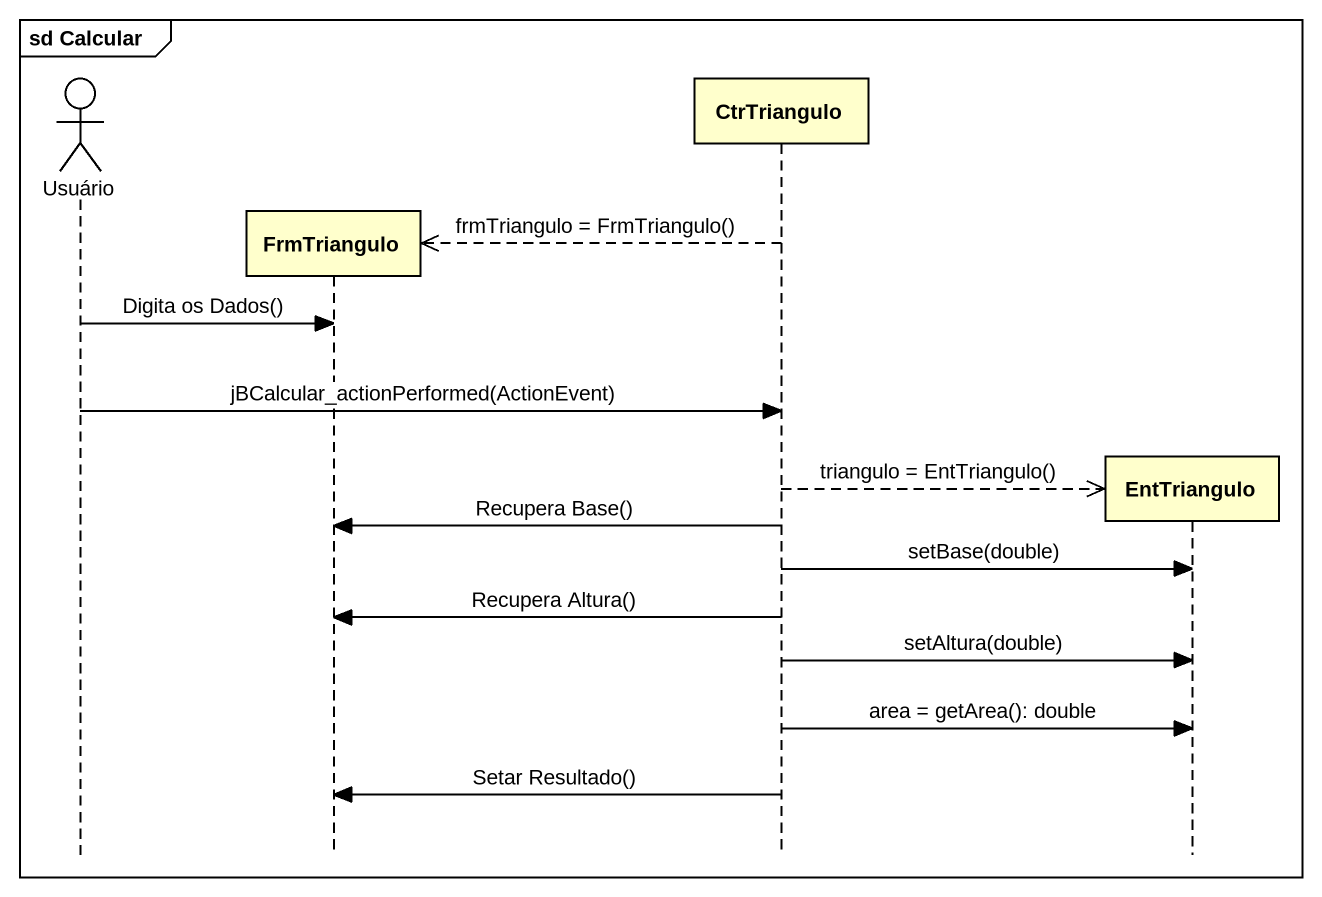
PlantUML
@startuml
mainframe sd Calcular
hide footbox
actor Usuário
participant FrmTriangulo
participant CtrTriangulo
participant EntTriangulo

CtrTriangulo -->> FrmTriangulo ** : frmTriangulo = FrmTriangulo()
Usuário -> FrmTriangulo : Digita os Dados()
Usuário -> CtrTriangulo : jBCalcular_actionPerformed(ActionEvent)
CtrTriangulo -->> EntTriangulo ** : triangulo = EntTriangulo()
CtrTriangulo -> FrmTriangulo : Recupera Base()
CtrTriangulo -> EntTriangulo : setBase(double)
CtrTriangulo -> FrmTriangulo : Recupera Altura()
CtrTriangulo -> EntTriangulo : setAltura(double)
CtrTriangulo -> EntTriangulo : area = getArea(): double
CtrTriangulo -> FrmTriangulo : Setar Resultado()
@enduml
